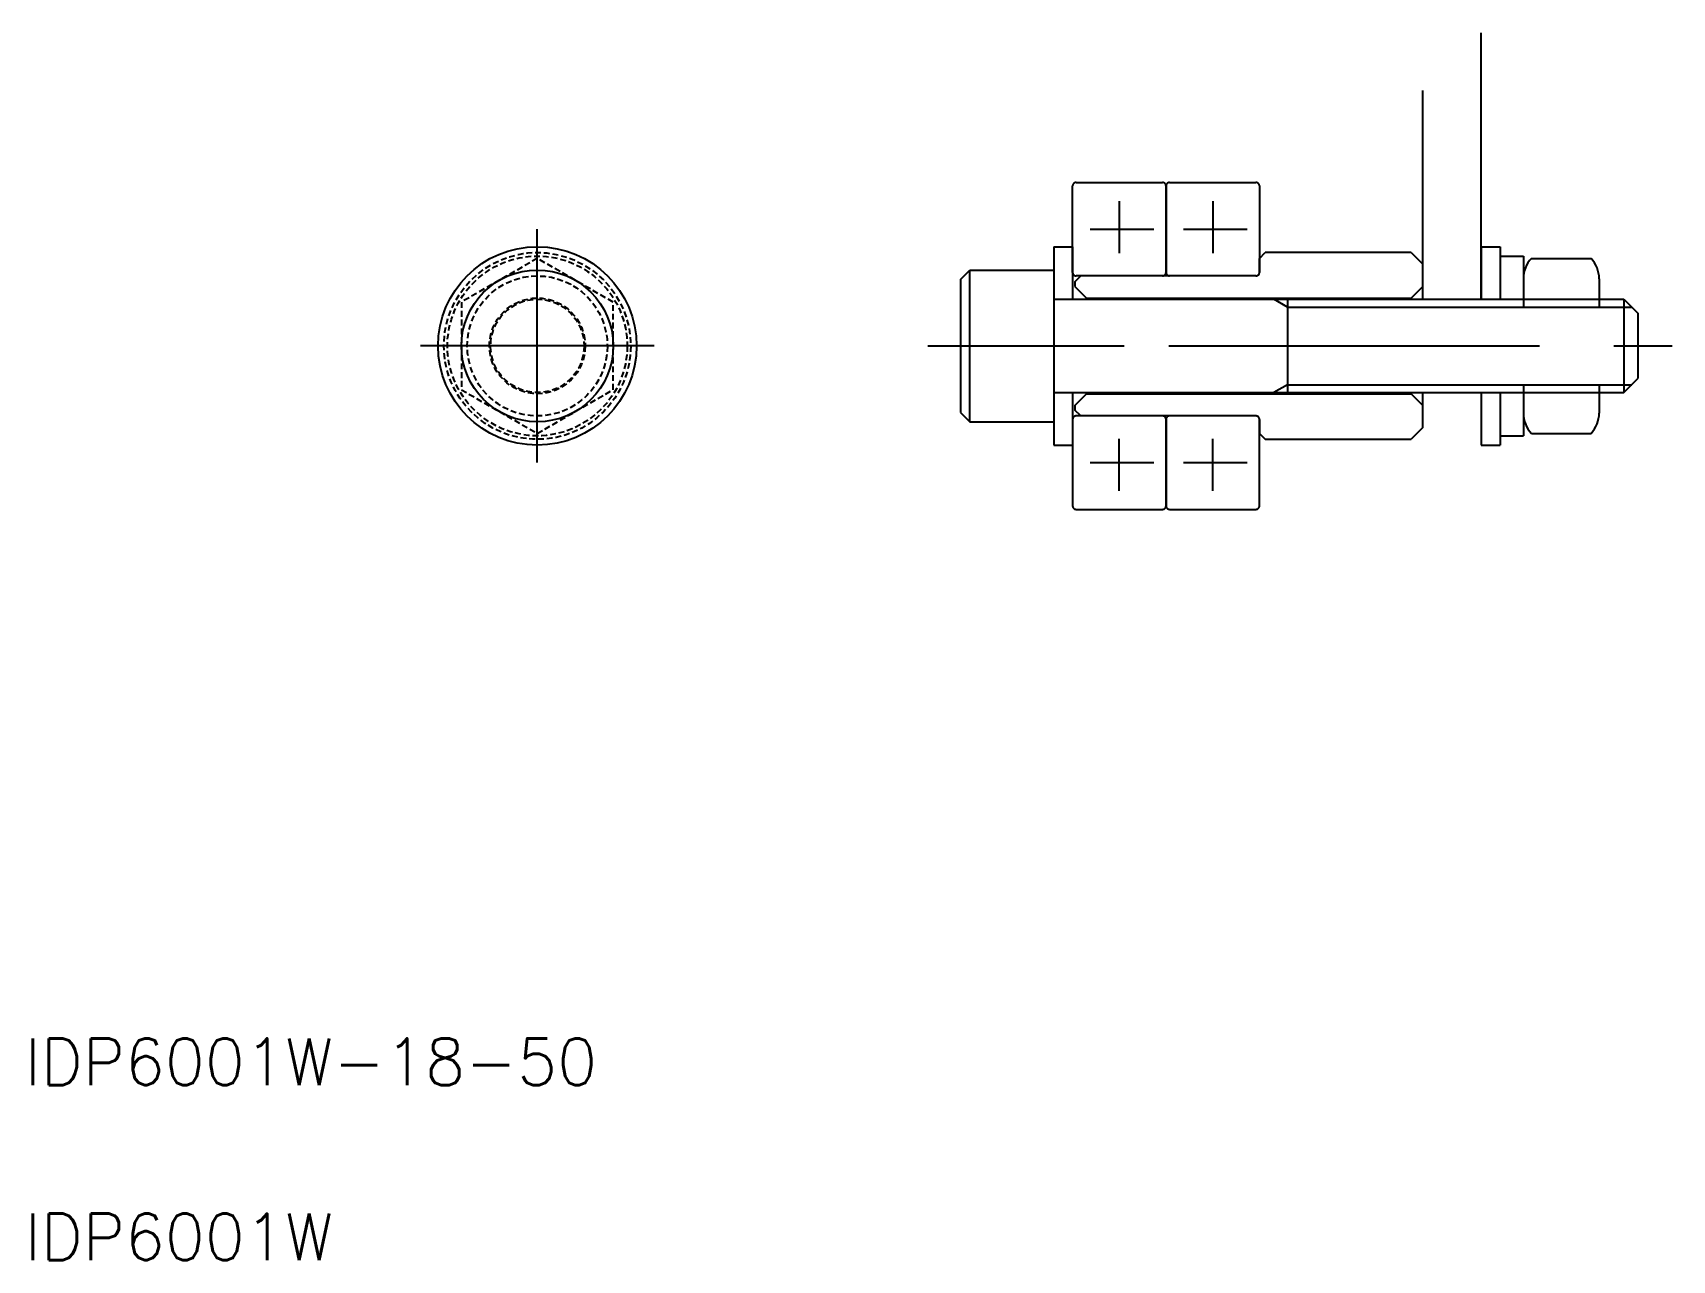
# Model space of a CAD drawing. Extents: x 11 to 151, y 10 to 115.
import ezdxf

# ---------------------------------------------------------------- set-up
doc = ezdxf.new("R2010")
doc.units = 0
for name, pattern in [('CENTER', [50.8, 31.75, -6.35, 6.35, -6.35]), ('DASHED', [0.75, 0.5, -0.25]), ('PHANTOM', [63.5, 31.75, -6.35, 6.35, -6.35, 6.35, -6.35])]:
    doc.linetypes.add(name, pattern=pattern)
doc.layers.get('0').update_dxf_attribs({"linetype": 'CONTINUOUS'})
doc.layers.add('CENTER', color=1, linetype='CENTER')
doc.styles.get("Standard").update_dxf_attribs({"font": 'txt', "bigfont": 'BIGFONT'})

msp = doc.modelspace()

# ---------------------------------------------------------------- linework, layer by layer
at = {"color": 3, "linetype": 'PHANTOM'}
for p, q in [((134.73, 92.42), (134.73, 115.14)), ((129.73, 92.42), (129.73, 110.2)), ((103.73, 100.71), (103.73, 96.26)), ((111.73, 100.71), (111.73, 96.26)), ((101.23, 98.32), (106.69, 98.32)), ((109.23, 98.32), (114.69, 98.32)), ((103.73, 75.92), (103.73, 80.37)), ((111.73, 75.92), (111.73, 80.37)), ((101.23, 78.32), (106.69, 78.32)), ((109.23, 78.32), (114.69, 78.32))]:
    msp.add_line(p, q, dxfattribs=at)
at = {"color": 7, "linetype": 'CONTINUOUS'}
for p, q in [((98.13, 96.82), (98.13, 79.82)), ((98.13, 96.82), (99.73, 96.82)), ((99.73, 96.82), (99.73, 92.32)), ((115.73, 95.82), (116.23, 96.32)), ((115.73, 94.62), (115.73, 95.82)), ((128.73, 96.32), (116.23, 96.32)), ((128.73, 96.32), (129.73, 95.32)), ((134.73, 96.82), (134.73, 92.32)), ((134.73, 96.82), (136.33, 96.82)), ((136.33, 96.82), (136.33, 92.32)), ((136.33, 96.02), (138.33, 96.02)), ((138.33, 96.02), (138.33, 91.64)), ((139.02, 95.82), (144.14, 95.82)), ((90.13, 94.02), (90.93, 94.82)), ((90.93, 81.82), (90.93, 94.82)), ((90.93, 94.82), (98.13, 94.82)), ((99.93, 93.82), (100.43, 94.32)), ((115.43, 94.32), (100.43, 94.32)), ((129.73, 92.32), (129.73, 95.32)), ((144.83, 94.07), (144.83, 91.64)), ((90.13, 94.02), (90.13, 82.62)), ((99.93, 93.82), (99.93, 93.42)), ((99.93, 93.42), (100.93, 92.42)), ((129.73, 93.42), (128.73, 92.42)), ((98.13, 92.57), (98.13, 92.57)), ((98.13, 92.32), (146.93, 92.32)), ((100.93, 92.42), (128.73, 92.42)), ((100.93, 92.42), (100.93, 92.32)), ((118.13, 92.32), (118.13, 84.32)), ((128.73, 92.42), (128.73, 92.32)), ((146.93, 92.32), (146.93, 84.32)), ((146.93, 92.32), (148.13, 91.12)), ((148.13, 91.12), (148.13, 85.52)), ((98.13, 88.32), (98.13, 88.32)), ((98.13, 84.32), (146.93, 84.32)), ((99.73, 84.32), (99.73, 79.82)), ((100.93, 84.32), (100.93, 84.22)), ((128.73, 84.32), (128.73, 84.22)), ((129.73, 81.32), (129.73, 84.32)), ((134.73, 84.32), (134.73, 79.82)), ((136.33, 84.32), (136.33, 79.82)), ((138.33, 84.99), (138.33, 80.62)), ((144.83, 84.99), (144.83, 82.57)), ((146.93, 84.32), (148.13, 85.52)), ((99.93, 83.22), (100.93, 84.22)), ((99.93, 83.22), (99.93, 82.82)), ((100.93, 84.22), (128.73, 84.22)), ((129.73, 83.22), (128.73, 84.22)), ((90.13, 82.62), (90.93, 81.82)), ((90.93, 81.82), (98.13, 81.82)), ((100.43, 82.32), (99.93, 82.82)), ((115.43, 82.32), (100.43, 82.32)), ((115.73, 82.02), (115.73, 80.82)), ((115.73, 80.82), (116.23, 80.32)), ((116.23, 80.32), (128.73, 80.32)), ((129.73, 81.32), (128.73, 80.32)), ((136.33, 80.62), (138.33, 80.62)), ((139.02, 80.82), (144.14, 80.82)), ((98.13, 79.82), (99.73, 79.82)), ((134.73, 79.82), (136.33, 79.82))]:
    msp.add_line(p, q, dxfattribs=at)
at = {"color": 3, "linetype": 'CONTINUOUS'}
for p, q in [((118.13, 91.64), (116.96, 92.32)), ((118.13, 91.64), (147.61, 91.64)), ((118.13, 84.99), (116.96, 84.32)), ((118.13, 84.99), (147.61, 84.99))]:
    msp.add_line(p, q, dxfattribs=at)
at = {"color": 3, "linetype": 'PHANTOM'}
for points in [[(107.43, 94.32), (100.03, 94.32, -0.414214), (99.73, 94.62), (99.73, 102.02, -0.414214), (100.03, 102.32), (107.43, 102.32, -0.414214), (107.73, 102.02), (107.73, 94.62, -0.414214)], [(115.43, 94.32), (108.03, 94.32, -0.414214), (107.73, 94.62), (107.73, 102.02, -0.414214), (108.03, 102.32), (115.43, 102.32, -0.414214), (115.73, 102.02), (115.73, 94.62, -0.414214)], [(107.43, 82.32), (100.03, 82.32, 0.414214), (99.73, 82.02), (99.73, 74.62, 0.414214), (100.03, 74.32), (107.43, 74.32, 0.414214), (107.73, 74.62), (107.73, 82.02, 0.414214)], [(115.43, 82.32), (108.03, 82.32, 0.414214), (107.73, 82.02), (107.73, 74.62, 0.414214), (108.03, 74.32), (115.43, 74.32, 0.414214), (115.73, 74.62), (115.73, 82.02, 0.414214)]]:
    msp.add_lwpolyline(points, format="xyb", close=True, dxfattribs=at)
at = {"color": 3, "linetype": 'DASHED'}
msp.add_lwpolyline([(53.89, 95.82), (47.39, 92.07), (47.39, 84.57), (53.89, 80.82), (60.38, 84.57), (60.38, 92.07)], close=True, dxfattribs=at)
at = {"color": 7, "linetype": 'CONTINUOUS'}
for radius in [8.5, 6.5]:
    msp.add_circle((53.89, 88.32), radius, dxfattribs=at)
at = {"color": 3, "linetype": 'DASHED'}
for radius in [8, 7.7, 6, 4.1, 4]:
    msp.add_circle((53.89, 88.32), radius, dxfattribs=at)
at = {"color": 7, "linetype": 'CONTINUOUS'}
for centre, radius, start, end in [((140.9, 94.07), 2.57, 137.1731, 180.0427), ((142.25, 94.07), 2.57, 0, 42.8269), ((115.43, 94.62), 0.3, 270, 0), ((115.43, 82.02), 0.3, 0, 90), ((140.9, 82.57), 2.57, 179.9573, 222.8269), ((142.25, 82.57), 2.57, 317.173, 0)]:
    msp.add_arc(centre, radius, start, end, dxfattribs=at)
at = {"layer": 'CENTER', "color": 1, "linetype": 'CENTER'}
for p, q in [((53.89, 78.32), (53.89, 98.32)), ((63.89, 88.32), (43.89, 88.32)), ((87.33, 88.32), (104.14, 88.32)), ((107.97, 88.32), (151.08, 88.32))]:
    msp.add_line(p, q, dxfattribs=at)

# ---------------------------------------------------------------- texts
at = {"color": 7, "linetype": 'CONTINUOUS'}
for s, p in [('IDP6001W-18-50', (10, 25)), ('IDP6001W', (10, 10))]:
    msp.add_text(s, height=4, dxfattribs=at).set_placement(p)

doc.saveas('drawing.dxf')
